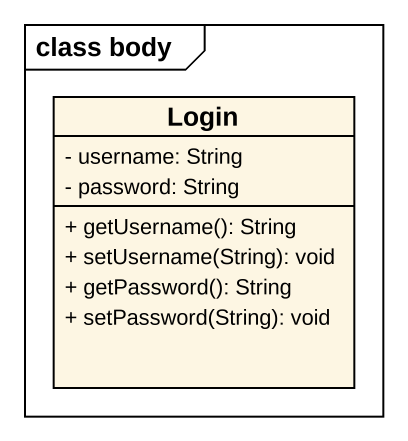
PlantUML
@startuml
mainframe class body
hide circle
hide empty members
skinparam classAttributeIconSize 0
class Login {
  - username: String
  - password: String
  + getUsername(): String
  + setUsername(String): void
  + getPassword(): String
  + setPassword(String): void
}
@enduml
